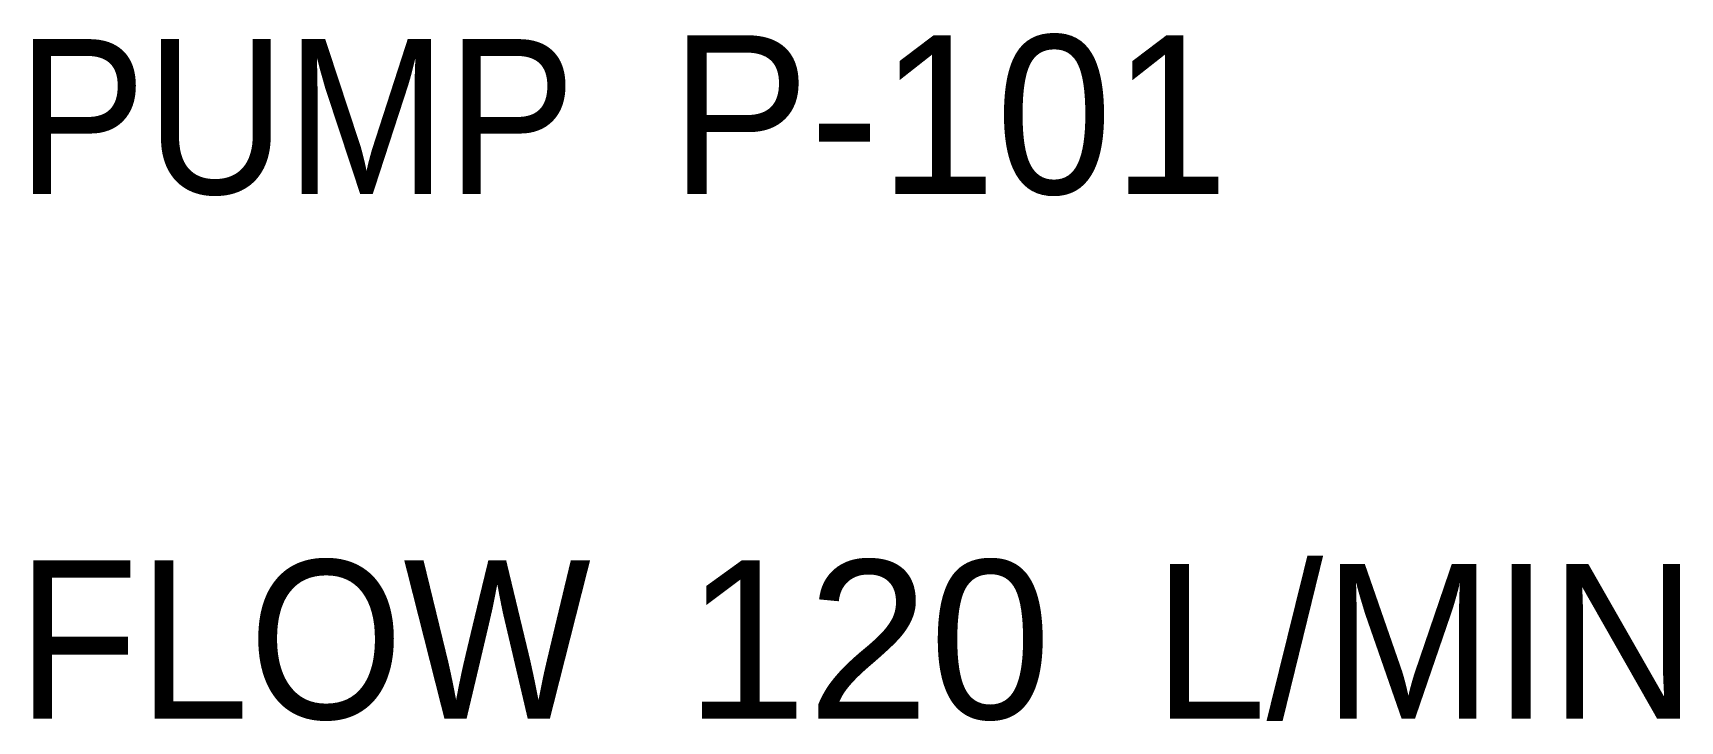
# Model space of a CAD drawing. Header units: millimetres. Extents: x 14.2 to 58.6, y 26.5 to 76.6.
# Drawn here: x 14.24 to 58.58, y 58.13 to 76.65 of the extents above; entities outside this region: 1.
import ezdxf
from ezdxf.enums import TextEntityAlignment as Align

# ---------------------------------------------------------------- set-up
doc = ezdxf.new("R2010")
doc.units = ezdxf.units.MM
doc.layers.add('OCR_TEXT', color=156, linetype='CONTINUOUS', true_color=0x142846)
doc.layers.add('PDF_000000_35', color=250, linetype='CONTINUOUS', true_color=0x000000)
doc.styles.add('RV_BDCF0158', font='arial.ttf')
doc.styles.add('RV_D44C12BC', font='arial.ttf')

msp = doc.modelspace()

# ---------------------------------------------------------------- texts
at = {"layer": 'OCR_TEXT', "color": 156, "lineweight": 0, "true_color": 0x142846, "style": 'RV_D44C12BC'}
for s, height, p, p2 in [('PUMP', 4.1656, (13.818, 72.317), (28.854, 72.317)), ('P-101', 4.2672, (31.394, 72.317), (46.431, 72.317)), ('FLOW', 4.2672, (13.818, 58.194), (29.261, 58.194)), ('120', 4.2672, (31.801, 58.194), (41.656, 58.194)), ('L/MIN', 4.1656, (44.399, 58.194), (59.03, 58.194))]:
    msp.add_text(s, height=height, dxfattribs=at).set_placement(p, p2, align=Align.FIT)
at = {"layer": 'PDF_000000_35', "color": 250, "lineweight": 35, "true_color": 0x000000, "style": 'RV_BDCF0158'}
msp.add_text('NATIVE-42', height=5.0659, dxfattribs=at).set_placement((14.111, 26.458), (49.791, 26.458), align=Align.FIT)

doc.saveas('drawing.dxf')
